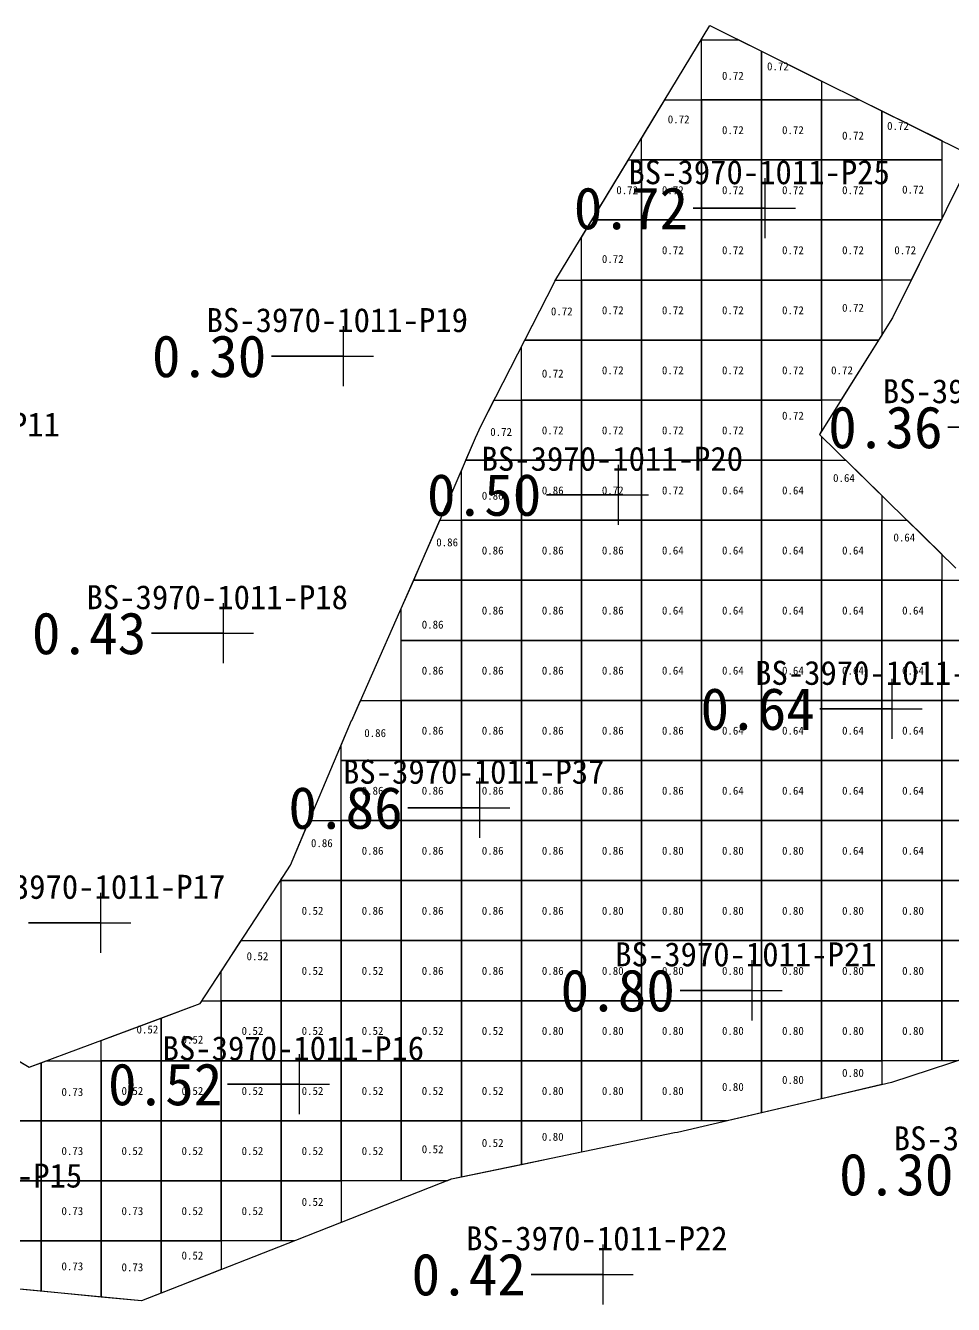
# Model space of a CAD drawing. Header units: metres. Extents: x 469745 to 469922, y 4349766 to 4349817.
# Drawn here: x 469790.46 to 469805.91, y 4349766.94 to 4349788.23 of the extents above; entities that cross this region are included whole.
import ezdxf

# ---------------------------------------------------------------- set-up
doc = ezdxf.new("R2010")
doc.units = ezdxf.units.M
for name, color, linetype in [('0.500-1.000', 4, 'Continuous'), ('点', 7, 'Continuous'), ('爆区方格网', 7, 'Continuous'), ('钻孔', 7, 'Continuous')]:
    doc.layers.add(name, color=color, linetype=linetype)
doc.styles.add('CN_TTF', font='simsunb.ttf')

msp = doc.modelspace()

# ---------------------------------------------------------------- linework, layer by layer
at = {"layer": '0.500-1.000', "color": 4, "lineweight": 30}
for points in [[(469788.447, 4349772.128), (469790.523, 4349770.888), (469791.537, 4349771.266), (469793.369, 4349771.948), (469793.37, 4349771.948), (469793.371, 4349771.95), (469794.751, 4349774.065), (469794.872, 4349774.25), (469794.872, 4349774.25), (469795.893, 4349776.661), (469795.893, 4349776.661), (469795.893, 4349776.661), (469795.894, 4349776.662), (469797.047, 4349779.268), (469797.047, 4349779.268), (469797.481, 4349780.269), (469797.957, 4349781.366), (469798.047, 4349781.574), (469799.27, 4349783.96), (469799.278, 4349783.975), (469801.858, 4349788.233), (469806.238, 4349786.06)], [(469806.239, 4349786.059), (469804.9, 4349783.369), (469804.9, 4349783.368), (469803.683, 4349781.426), (469805.955, 4349779.2)], [(469806.507, 4349771.165), (469804.881, 4349770.635), (469804.881, 4349770.635), (469801.321, 4349769.803), (469801.321, 4349769.803), (469801.27, 4349769.793), (469799.213, 4349769.366), (469797.553, 4349769.021), (469797.552, 4349769.021), (469794.956, 4349768.002), (469793.034, 4349767.247), (469792.394, 4349766.996), (469785.762, 4349767.632)]]:
    msp.add_lwpolyline(points, dxfattribs=at)
at = {"layer": '点', "color": 138, "true_color": 0x004c4c}
for p, q in [((469802.782, 4349784.692), (469802.782, 4349785.692)), ((469802.282, 4349785.192), (469803.282, 4349785.192)), ((469795.757, 4349782.229), (469795.757, 4349783.229)), ((469795.257, 4349782.729), (469796.257, 4349782.729)), ((469800.337, 4349779.92), (469800.337, 4349780.92)), ((469799.837, 4349780.42), (469800.837, 4349780.42)), ((469793.758, 4349777.615), (469793.758, 4349778.615)), ((469793.258, 4349778.115), (469794.258, 4349778.115)), ((469804.892, 4349776.355), (469804.892, 4349777.355)), ((469804.392, 4349776.855), (469805.392, 4349776.855)), ((469798.029, 4349774.708), (469798.029, 4349775.708)), ((469797.529, 4349775.208), (469798.529, 4349775.208)), ((469791.714, 4349772.792), (469791.714, 4349773.792)), ((469791.214, 4349773.292), (469792.214, 4349773.292)), ((469802.562, 4349771.668), (469802.562, 4349772.668)), ((469802.062, 4349772.168), (469803.062, 4349772.168)), ((469795.025, 4349770.104), (469795.025, 4349771.104)), ((469794.525, 4349770.604), (469795.525, 4349770.604)), ((469800.08, 4349766.938), (469800.08, 4349767.938)), ((469799.58, 4349767.438), (469800.58, 4349767.438))]:
    msp.add_line(p, q, dxfattribs=at)
at = {"layer": '爆区方格网', "color": 4}
for points in [[(469802.72, 4349786.996), (469801.72, 4349786.996), (469801.72, 4349787.996), (469802.337, 4349787.996), (469802.72, 4349787.806), (469802.72, 4349786.996)], [(469803.72, 4349786.996), (469802.72, 4349786.996), (469802.72, 4349787.806), (469803.72, 4349787.31), (469803.72, 4349786.996)], [(469801.72, 4349786.996), (469801.72, 4349785.996), (469800.72, 4349785.996), (469800.72, 4349786.354), (469801.109, 4349786.996), (469801.72, 4349786.996)], [(469801.72, 4349785.996), (469801.72, 4349786.996), (469802.72, 4349786.996), (469802.72, 4349785.996), (469801.72, 4349785.996)], [(469802.72, 4349785.996), (469802.72, 4349786.996), (469803.72, 4349786.996), (469803.72, 4349785.996), (469802.72, 4349785.996)], [(469804.72, 4349785.996), (469803.72, 4349785.996), (469803.72, 4349786.996), (469804.352, 4349786.996), (469804.72, 4349786.813), (469804.72, 4349785.996)], [(469805.72, 4349785.996), (469804.72, 4349785.996), (469804.72, 4349786.813), (469805.72, 4349786.317), (469805.72, 4349785.996)], [(469800.72, 4349785.996), (469800.72, 4349784.996), (469799.897, 4349784.996), (469800.503, 4349785.996), (469800.72, 4349785.996)], [(469800.72, 4349784.996), (469800.72, 4349785.996), (469801.72, 4349785.996), (469801.72, 4349784.996), (469800.72, 4349784.996)], [(469801.72, 4349784.996), (469801.72, 4349785.996), (469802.72, 4349785.996), (469802.72, 4349784.996), (469801.72, 4349784.996)], [(469802.72, 4349784.996), (469802.72, 4349785.996), (469803.72, 4349785.996), (469803.72, 4349784.996), (469802.72, 4349784.996)], [(469803.72, 4349784.996), (469803.72, 4349785.996), (469804.72, 4349785.996), (469804.72, 4349784.996), (469803.72, 4349784.996)], [(469804.72, 4349784.996), (469804.72, 4349785.996), (469805.72, 4349785.996), (469805.72, 4349785.016), (469805.71, 4349784.996), (469804.72, 4349784.996)], [(469800.72, 4349784.996), (469800.72, 4349783.996), (469799.72, 4349783.996), (469799.72, 4349784.704), (469799.897, 4349784.996), (469800.72, 4349784.996)], [(469800.72, 4349783.996), (469800.72, 4349784.996), (469801.72, 4349784.996), (469801.72, 4349783.996), (469800.72, 4349783.996)], [(469801.72, 4349783.996), (469801.72, 4349784.996), (469802.72, 4349784.996), (469802.72, 4349783.996), (469801.72, 4349783.996)], [(469802.72, 4349783.996), (469802.72, 4349784.996), (469803.72, 4349784.996), (469803.72, 4349783.996), (469802.72, 4349783.996)], [(469803.72, 4349783.996), (469803.72, 4349784.996), (469804.72, 4349784.996), (469804.72, 4349783.996), (469803.72, 4349783.996)], [(469804.72, 4349783.996), (469804.72, 4349784.996), (469805.71, 4349784.996), (469805.212, 4349783.996), (469804.72, 4349783.996)], [(469799.72, 4349783.996), (469799.72, 4349782.996), (469798.775, 4349782.996), (469799.27, 4349783.96), (469799.278, 4349783.975), (469799.291, 4349783.996), (469799.72, 4349783.996)], [(469799.72, 4349782.996), (469799.72, 4349783.996), (469800.72, 4349783.996), (469800.72, 4349782.996), (469799.72, 4349782.996)], [(469800.72, 4349782.996), (469800.72, 4349783.996), (469801.72, 4349783.996), (469801.72, 4349782.996), (469800.72, 4349782.996)], [(469801.72, 4349782.996), (469801.72, 4349783.996), (469802.72, 4349783.996), (469802.72, 4349782.996), (469801.72, 4349782.996)], [(469802.72, 4349782.996), (469802.72, 4349783.996), (469803.72, 4349783.996), (469803.72, 4349782.996), (469802.72, 4349782.996)], [(469803.72, 4349782.996), (469803.72, 4349783.996), (469804.72, 4349783.996), (469804.72, 4349783.08), (469804.667, 4349782.996), (469803.72, 4349782.996)], [(469799.72, 4349782.996), (469799.72, 4349781.996), (469798.72, 4349781.996), (469798.72, 4349782.887), (469798.775, 4349782.996), (469799.72, 4349782.996)], [(469799.72, 4349781.996), (469799.72, 4349782.996), (469800.72, 4349782.996), (469800.72, 4349781.996), (469799.72, 4349781.996)], [(469800.72, 4349781.996), (469800.72, 4349782.996), (469801.72, 4349782.996), (469801.72, 4349781.996), (469800.72, 4349781.996)], [(469801.72, 4349781.996), (469801.72, 4349782.996), (469802.72, 4349782.996), (469802.72, 4349781.996), (469801.72, 4349781.996)], [(469802.72, 4349781.996), (469802.72, 4349782.996), (469803.72, 4349782.996), (469803.72, 4349781.996), (469802.72, 4349781.996)], [(469803.72, 4349781.996), (469803.72, 4349782.996), (469804.667, 4349782.996), (469804.04, 4349781.996), (469803.72, 4349781.996)], [(469798.72, 4349781.996), (469798.72, 4349780.996), (469797.796, 4349780.996), (469797.957, 4349781.366), (469798.047, 4349781.574), (469798.263, 4349781.996), (469798.72, 4349781.996)], [(469798.72, 4349780.996), (469798.72, 4349781.996), (469799.72, 4349781.996), (469799.72, 4349780.996), (469798.72, 4349780.996)], [(469799.72, 4349780.996), (469799.72, 4349781.996), (469800.72, 4349781.996), (469800.72, 4349780.996), (469799.72, 4349780.996)], [(469800.72, 4349780.996), (469800.72, 4349781.996), (469801.72, 4349781.996), (469801.72, 4349780.996), (469800.72, 4349780.996)], [(469801.72, 4349780.996), (469801.72, 4349781.996), (469802.72, 4349781.996), (469802.72, 4349780.996), (469801.72, 4349780.996)], [(469803.72, 4349780.996), (469802.72, 4349780.996), (469802.72, 4349781.996), (469803.72, 4349781.996), (469803.72, 4349781.485), (469803.683, 4349781.426), (469803.72, 4349781.389), (469803.72, 4349780.996)], [(469798.72, 4349780.996), (469798.72, 4349779.996), (469797.72, 4349779.996), (469797.72, 4349780.819), (469797.796, 4349780.996), (469798.72, 4349780.996)], [(469798.72, 4349779.996), (469798.72, 4349780.996), (469799.72, 4349780.996), (469799.72, 4349779.996), (469798.72, 4349779.996)], [(469799.72, 4349779.996), (469799.72, 4349780.996), (469800.72, 4349780.996), (469800.72, 4349779.996), (469799.72, 4349779.996)], [(469800.72, 4349779.996), (469800.72, 4349780.996), (469801.72, 4349780.996), (469801.72, 4349779.996), (469800.72, 4349779.996)], [(469801.72, 4349779.996), (469801.72, 4349780.996), (469802.72, 4349780.996), (469802.72, 4349779.996), (469801.72, 4349779.996)], [(469802.72, 4349779.996), (469802.72, 4349780.996), (469803.72, 4349780.996), (469803.72, 4349779.996), (469802.72, 4349779.996)], [(469804.72, 4349779.996), (469803.72, 4349779.996), (469803.72, 4349780.996), (469804.121, 4349780.996), (469804.72, 4349780.41), (469804.72, 4349779.996)], [(469797.72, 4349779.996), (469797.72, 4349778.996), (469796.927, 4349778.996), (469797.047, 4349779.268), (469797.047, 4349779.268), (469797.363, 4349779.996), (469797.72, 4349779.996)], [(469797.72, 4349778.996), (469797.72, 4349779.996), (469798.72, 4349779.996), (469798.72, 4349778.996), (469797.72, 4349778.996)], [(469798.72, 4349778.996), (469798.72, 4349779.996), (469799.72, 4349779.996), (469799.72, 4349778.996), (469798.72, 4349778.996)], [(469799.72, 4349778.996), (469799.72, 4349779.996), (469800.72, 4349779.996), (469800.72, 4349778.996), (469799.72, 4349778.996)], [(469800.72, 4349778.996), (469800.72, 4349779.996), (469801.72, 4349779.996), (469801.72, 4349778.996), (469800.72, 4349778.996)], [(469801.72, 4349778.996), (469801.72, 4349779.996), (469802.72, 4349779.996), (469802.72, 4349778.996), (469801.72, 4349778.996)], [(469802.72, 4349778.996), (469802.72, 4349779.996), (469803.72, 4349779.996), (469803.72, 4349778.996), (469802.72, 4349778.996)], [(469803.72, 4349778.996), (469803.72, 4349779.996), (469804.72, 4349779.996), (469804.72, 4349778.996), (469803.72, 4349778.996)], [(469805.72, 4349778.996), (469804.72, 4349778.996), (469804.72, 4349779.996), (469805.142, 4349779.996), (469805.72, 4349779.431), (469805.72, 4349778.996)], [(469797.72, 4349778.996), (469797.72, 4349777.996), (469796.72, 4349777.996), (469796.72, 4349778.528), (469796.927, 4349778.996), (469797.72, 4349778.996)], [(469797.72, 4349777.996), (469797.72, 4349778.996), (469798.72, 4349778.996), (469798.72, 4349777.996), (469797.72, 4349777.996)], [(469798.72, 4349777.996), (469798.72, 4349778.996), (469799.72, 4349778.996), (469799.72, 4349777.996), (469798.72, 4349777.996)], [(469799.72, 4349777.996), (469799.72, 4349778.996), (469800.72, 4349778.996), (469800.72, 4349777.996), (469799.72, 4349777.996)], [(469800.72, 4349777.996), (469800.72, 4349778.996), (469801.72, 4349778.996), (469801.72, 4349777.996), (469800.72, 4349777.996)], [(469801.72, 4349777.996), (469801.72, 4349778.996), (469802.72, 4349778.996), (469802.72, 4349777.996), (469801.72, 4349777.996)], [(469802.72, 4349777.996), (469802.72, 4349778.996), (469803.72, 4349778.996), (469803.72, 4349777.996), (469802.72, 4349777.996)], [(469803.72, 4349777.996), (469803.72, 4349778.996), (469804.72, 4349778.996), (469804.72, 4349777.996), (469803.72, 4349777.996)], [(469804.72, 4349777.996), (469804.72, 4349778.996), (469805.72, 4349778.996), (469805.72, 4349777.996), (469804.72, 4349777.996)], [(469805.72, 4349777.996), (469805.72, 4349778.996), (469806.72, 4349778.996), (469806.72, 4349777.996), (469805.72, 4349777.996)], [(469796.72, 4349776.996), (469796.72, 4349777.996), (469797.72, 4349777.996), (469797.72, 4349776.996), (469796.72, 4349776.996)], [(469797.72, 4349776.996), (469797.72, 4349777.996), (469798.72, 4349777.996), (469798.72, 4349776.996), (469797.72, 4349776.996)], [(469798.72, 4349776.996), (469798.72, 4349777.996), (469799.72, 4349777.996), (469799.72, 4349776.996), (469798.72, 4349776.996)], [(469799.72, 4349776.996), (469799.72, 4349777.996), (469800.72, 4349777.996), (469800.72, 4349776.996), (469799.72, 4349776.996)], [(469800.72, 4349776.996), (469800.72, 4349777.996), (469801.72, 4349777.996), (469801.72, 4349776.996), (469800.72, 4349776.996)], [(469801.72, 4349776.996), (469801.72, 4349777.996), (469802.72, 4349777.996), (469802.72, 4349776.996), (469801.72, 4349776.996)], [(469802.72, 4349776.996), (469802.72, 4349777.996), (469803.72, 4349777.996), (469803.72, 4349776.996), (469802.72, 4349776.996)], [(469803.72, 4349776.996), (469803.72, 4349777.996), (469804.72, 4349777.996), (469804.72, 4349776.996), (469803.72, 4349776.996)], [(469804.72, 4349776.996), (469804.72, 4349777.996), (469805.72, 4349777.996), (469805.72, 4349776.996), (469804.72, 4349776.996)], [(469805.72, 4349776.996), (469805.72, 4349777.996), (469806.72, 4349777.996), (469806.72, 4349776.996), (469805.72, 4349776.996)], [(469796.72, 4349776.996), (469796.72, 4349775.996), (469795.72, 4349775.996), (469795.72, 4349776.251), (469795.893, 4349776.661), (469795.893, 4349776.661), (469795.893, 4349776.661), (469795.894, 4349776.662), (469796.042, 4349776.996), (469796.72, 4349776.996)], [(469796.72, 4349775.996), (469796.72, 4349776.996), (469797.72, 4349776.996), (469797.72, 4349775.996), (469796.72, 4349775.996)], [(469797.72, 4349775.996), (469797.72, 4349776.996), (469798.72, 4349776.996), (469798.72, 4349775.996), (469797.72, 4349775.996)], [(469798.72, 4349775.996), (469798.72, 4349776.996), (469799.72, 4349776.996), (469799.72, 4349775.996), (469798.72, 4349775.996)], [(469799.72, 4349775.996), (469799.72, 4349776.996), (469800.72, 4349776.996), (469800.72, 4349775.996), (469799.72, 4349775.996)], [(469800.72, 4349775.996), (469800.72, 4349776.996), (469801.72, 4349776.996), (469801.72, 4349775.996), (469800.72, 4349775.996)], [(469801.72, 4349775.996), (469801.72, 4349776.996), (469802.72, 4349776.996), (469802.72, 4349775.996), (469801.72, 4349775.996)], [(469802.72, 4349775.996), (469802.72, 4349776.996), (469803.72, 4349776.996), (469803.72, 4349775.996), (469802.72, 4349775.996)], [(469803.72, 4349775.996), (469803.72, 4349776.996), (469804.72, 4349776.996), (469804.72, 4349775.996), (469803.72, 4349775.996)], [(469804.72, 4349775.996), (469804.72, 4349776.996), (469805.72, 4349776.996), (469805.72, 4349775.996), (469804.72, 4349775.996)], [(469805.72, 4349775.996), (469805.72, 4349776.996), (469806.72, 4349776.996), (469806.72, 4349775.996), (469805.72, 4349775.996)], [(469795.72, 4349774.996), (469795.72, 4349775.996), (469796.72, 4349775.996), (469796.72, 4349774.996), (469795.72, 4349774.996)], [(469796.72, 4349774.996), (469796.72, 4349775.996), (469797.72, 4349775.996), (469797.72, 4349774.996), (469796.72, 4349774.996)], [(469797.72, 4349774.996), (469797.72, 4349775.996), (469798.72, 4349775.996), (469798.72, 4349774.996), (469797.72, 4349774.996)], [(469798.72, 4349774.996), (469798.72, 4349775.996), (469799.72, 4349775.996), (469799.72, 4349774.996), (469798.72, 4349774.996)], [(469799.72, 4349774.996), (469799.72, 4349775.996), (469800.72, 4349775.996), (469800.72, 4349774.996), (469799.72, 4349774.996)], [(469800.72, 4349774.996), (469800.72, 4349775.996), (469801.72, 4349775.996), (469801.72, 4349774.996), (469800.72, 4349774.996)], [(469801.72, 4349774.996), (469801.72, 4349775.996), (469802.72, 4349775.996), (469802.72, 4349774.996), (469801.72, 4349774.996)], [(469802.72, 4349774.996), (469802.72, 4349775.996), (469803.72, 4349775.996), (469803.72, 4349774.996), (469802.72, 4349774.996)], [(469803.72, 4349774.996), (469803.72, 4349775.996), (469804.72, 4349775.996), (469804.72, 4349774.996), (469803.72, 4349774.996)], [(469804.72, 4349774.996), (469804.72, 4349775.996), (469805.72, 4349775.996), (469805.72, 4349774.996), (469804.72, 4349774.996)], [(469805.72, 4349774.996), (469805.72, 4349775.996), (469806.72, 4349775.996), (469806.72, 4349774.996), (469805.72, 4349774.996)], [(469795.72, 4349774.996), (469795.72, 4349773.996), (469794.72, 4349773.996), (469794.72, 4349774.017), (469794.751, 4349774.065), (469794.872, 4349774.25), (469794.872, 4349774.25), (469795.188, 4349774.996), (469795.72, 4349774.996)], [(469795.72, 4349773.996), (469795.72, 4349774.996), (469796.72, 4349774.996), (469796.72, 4349773.996), (469795.72, 4349773.996)], [(469796.72, 4349773.996), (469796.72, 4349774.996), (469797.72, 4349774.996), (469797.72, 4349773.996), (469796.72, 4349773.996)], [(469797.72, 4349773.996), (469797.72, 4349774.996), (469798.72, 4349774.996), (469798.72, 4349773.996), (469797.72, 4349773.996)], [(469798.72, 4349773.996), (469798.72, 4349774.996), (469799.72, 4349774.996), (469799.72, 4349773.996), (469798.72, 4349773.996)], [(469799.72, 4349773.996), (469799.72, 4349774.996), (469800.72, 4349774.996), (469800.72, 4349773.996), (469799.72, 4349773.996)], [(469800.72, 4349773.996), (469800.72, 4349774.996), (469801.72, 4349774.996), (469801.72, 4349773.996), (469800.72, 4349773.996)], [(469801.72, 4349773.996), (469801.72, 4349774.996), (469802.72, 4349774.996), (469802.72, 4349773.996), (469801.72, 4349773.996)], [(469802.72, 4349773.996), (469802.72, 4349774.996), (469803.72, 4349774.996), (469803.72, 4349773.996), (469802.72, 4349773.996)], [(469803.72, 4349773.996), (469803.72, 4349774.996), (469804.72, 4349774.996), (469804.72, 4349773.996), (469803.72, 4349773.996)], [(469804.72, 4349773.996), (469804.72, 4349774.996), (469805.72, 4349774.996), (469805.72, 4349773.996), (469804.72, 4349773.996)], [(469805.72, 4349773.996), (469805.72, 4349774.996), (469806.72, 4349774.996), (469806.72, 4349773.996), (469805.72, 4349773.996)], [(469794.72, 4349772.996), (469794.72, 4349773.996), (469795.72, 4349773.996), (469795.72, 4349772.996), (469794.72, 4349772.996)], [(469795.72, 4349772.996), (469795.72, 4349773.996), (469796.72, 4349773.996), (469796.72, 4349772.996), (469795.72, 4349772.996)], [(469796.72, 4349772.996), (469796.72, 4349773.996), (469797.72, 4349773.996), (469797.72, 4349772.996), (469796.72, 4349772.996)], [(469797.72, 4349772.996), (469797.72, 4349773.996), (469798.72, 4349773.996), (469798.72, 4349772.996), (469797.72, 4349772.996)], [(469798.72, 4349772.996), (469798.72, 4349773.996), (469799.72, 4349773.996), (469799.72, 4349772.996), (469798.72, 4349772.996)], [(469799.72, 4349772.996), (469799.72, 4349773.996), (469800.72, 4349773.996), (469800.72, 4349772.996), (469799.72, 4349772.996)], [(469800.72, 4349772.996), (469800.72, 4349773.996), (469801.72, 4349773.996), (469801.72, 4349772.996), (469800.72, 4349772.996)], [(469801.72, 4349772.996), (469801.72, 4349773.996), (469802.72, 4349773.996), (469802.72, 4349772.996), (469801.72, 4349772.996)], [(469802.72, 4349772.996), (469802.72, 4349773.996), (469803.72, 4349773.996), (469803.72, 4349772.996), (469802.72, 4349772.996)], [(469803.72, 4349772.996), (469803.72, 4349773.996), (469804.72, 4349773.996), (469804.72, 4349772.996), (469803.72, 4349772.996)], [(469804.72, 4349772.996), (469804.72, 4349773.996), (469805.72, 4349773.996), (469805.72, 4349772.996), (469804.72, 4349772.996)], [(469805.72, 4349772.996), (469805.72, 4349773.996), (469806.72, 4349773.996), (469806.72, 4349772.996), (469805.72, 4349772.996)], [(469794.72, 4349772.996), (469794.72, 4349771.996), (469793.72, 4349771.996), (469793.72, 4349772.484), (469794.054, 4349772.996), (469794.72, 4349772.996)], [(469794.72, 4349771.996), (469794.72, 4349772.996), (469795.72, 4349772.996), (469795.72, 4349771.996), (469794.72, 4349771.996)], [(469795.72, 4349771.996), (469795.72, 4349772.996), (469796.72, 4349772.996), (469796.72, 4349771.996), (469795.72, 4349771.996)], [(469796.72, 4349771.996), (469796.72, 4349772.996), (469797.72, 4349772.996), (469797.72, 4349771.996), (469796.72, 4349771.996)], [(469797.72, 4349771.996), (469797.72, 4349772.996), (469798.72, 4349772.996), (469798.72, 4349771.996), (469797.72, 4349771.996)], [(469798.72, 4349771.996), (469798.72, 4349772.996), (469799.72, 4349772.996), (469799.72, 4349771.996), (469798.72, 4349771.996)], [(469799.72, 4349771.996), (469799.72, 4349772.996), (469800.72, 4349772.996), (469800.72, 4349771.996), (469799.72, 4349771.996)], [(469800.72, 4349771.996), (469800.72, 4349772.996), (469801.72, 4349772.996), (469801.72, 4349771.996), (469800.72, 4349771.996)], [(469801.72, 4349771.996), (469801.72, 4349772.996), (469802.72, 4349772.996), (469802.72, 4349771.996), (469801.72, 4349771.996)], [(469802.72, 4349771.996), (469802.72, 4349772.996), (469803.72, 4349772.996), (469803.72, 4349771.996), (469802.72, 4349771.996)], [(469803.72, 4349771.996), (469803.72, 4349772.996), (469804.72, 4349772.996), (469804.72, 4349771.996), (469803.72, 4349771.996)], [(469804.72, 4349771.996), (469804.72, 4349772.996), (469805.72, 4349772.996), (469805.72, 4349771.996), (469804.72, 4349771.996)], [(469805.72, 4349771.996), (469805.72, 4349772.996), (469806.72, 4349772.996), (469806.72, 4349771.996), (469805.72, 4349771.996)], [(469793.72, 4349771.996), (469793.72, 4349770.996), (469792.72, 4349770.996), (469792.72, 4349771.706), (469793.369, 4349771.948), (469793.37, 4349771.948), (469793.371, 4349771.95), (469793.401, 4349771.996), (469793.72, 4349771.996)], [(469793.72, 4349770.996), (469793.72, 4349771.996), (469794.72, 4349771.996), (469794.72, 4349770.996), (469793.72, 4349770.996)], [(469794.72, 4349770.996), (469794.72, 4349771.996), (469795.72, 4349771.996), (469795.72, 4349770.996), (469794.72, 4349770.996)], [(469795.72, 4349770.996), (469795.72, 4349771.996), (469796.72, 4349771.996), (469796.72, 4349770.996), (469795.72, 4349770.996)], [(469796.72, 4349770.996), (469796.72, 4349771.996), (469797.72, 4349771.996), (469797.72, 4349770.996), (469796.72, 4349770.996)], [(469797.72, 4349770.996), (469797.72, 4349771.996), (469798.72, 4349771.996), (469798.72, 4349770.996), (469797.72, 4349770.996)], [(469798.72, 4349770.996), (469798.72, 4349771.996), (469799.72, 4349771.996), (469799.72, 4349770.996), (469798.72, 4349770.996)], [(469799.72, 4349770.996), (469799.72, 4349771.996), (469800.72, 4349771.996), (469800.72, 4349770.996), (469799.72, 4349770.996)], [(469800.72, 4349770.996), (469800.72, 4349771.996), (469801.72, 4349771.996), (469801.72, 4349770.996), (469800.72, 4349770.996)], [(469801.72, 4349770.996), (469801.72, 4349771.996), (469802.72, 4349771.996), (469802.72, 4349770.996), (469801.72, 4349770.996)], [(469802.72, 4349770.996), (469802.72, 4349771.996), (469803.72, 4349771.996), (469803.72, 4349770.996), (469802.72, 4349770.996)], [(469803.72, 4349770.996), (469803.72, 4349771.996), (469804.72, 4349771.996), (469804.72, 4349770.996), (469803.72, 4349770.996)], [(469804.72, 4349770.996), (469804.72, 4349771.996), (469805.72, 4349771.996), (469805.72, 4349770.996), (469804.72, 4349770.996)], [(469805.72, 4349770.996), (469805.72, 4349771.996), (469806.72, 4349771.996), (469806.72, 4349771.234), (469806.507, 4349771.165), (469805.988, 4349770.996), (469805.72, 4349770.996)], [(469792.72, 4349770.996), (469791.72, 4349770.996), (469791.72, 4349771.334), (469792.72, 4349771.706), (469792.72, 4349770.996)], [(469790.72, 4349769.996), (469789.72, 4349769.996), (469789.72, 4349770.996), (469790.342, 4349770.996), (469790.523, 4349770.888), (469790.72, 4349770.961), (469790.72, 4349769.996)], [(469791.72, 4349770.996), (469791.72, 4349769.996), (469790.72, 4349769.996), (469790.72, 4349770.961), (469790.813, 4349770.996), (469791.72, 4349770.996)], [(469791.72, 4349769.996), (469791.72, 4349770.996), (469792.72, 4349770.996), (469792.72, 4349769.996), (469791.72, 4349769.996)], [(469792.72, 4349769.996), (469792.72, 4349770.996), (469793.72, 4349770.996), (469793.72, 4349769.996), (469792.72, 4349769.996)], [(469793.72, 4349769.996), (469793.72, 4349770.996), (469794.72, 4349770.996), (469794.72, 4349769.996), (469793.72, 4349769.996)], [(469794.72, 4349769.996), (469794.72, 4349770.996), (469795.72, 4349770.996), (469795.72, 4349769.996), (469794.72, 4349769.996)], [(469795.72, 4349769.996), (469795.72, 4349770.996), (469796.72, 4349770.996), (469796.72, 4349769.996), (469795.72, 4349769.996)], [(469796.72, 4349769.996), (469796.72, 4349770.996), (469797.72, 4349770.996), (469797.72, 4349769.996), (469796.72, 4349769.996)], [(469797.72, 4349769.996), (469797.72, 4349770.996), (469798.72, 4349770.996), (469798.72, 4349769.996), (469797.72, 4349769.996)], [(469798.72, 4349769.996), (469798.72, 4349770.996), (469799.72, 4349770.996), (469799.72, 4349769.996), (469798.72, 4349769.996)], [(469799.72, 4349769.996), (469799.72, 4349770.996), (469800.72, 4349770.996), (469800.72, 4349769.996), (469799.72, 4349769.996)], [(469800.72, 4349769.996), (469800.72, 4349770.996), (469801.72, 4349770.996), (469801.72, 4349769.996), (469800.72, 4349769.996)], [(469801.72, 4349769.996), (469801.72, 4349770.996), (469802.72, 4349770.996), (469802.72, 4349770.13), (469802.146, 4349769.996), (469801.72, 4349769.996)], [(469802.72, 4349770.996), (469803.72, 4349770.996), (469803.72, 4349770.364), (469802.72, 4349770.13), (469802.72, 4349770.996)], [(469803.72, 4349770.996), (469804.72, 4349770.996), (469804.72, 4349770.598), (469803.72, 4349770.364), (469803.72, 4349770.996)], [(469789.72, 4349768.996), (469789.72, 4349769.996), (469790.72, 4349769.996), (469790.72, 4349768.996), (469789.72, 4349768.996)], [(469790.72, 4349768.996), (469790.72, 4349769.996), (469791.72, 4349769.996), (469791.72, 4349768.996), (469790.72, 4349768.996)], [(469791.72, 4349768.996), (469791.72, 4349769.996), (469792.72, 4349769.996), (469792.72, 4349768.996), (469791.72, 4349768.996)], [(469792.72, 4349768.996), (469792.72, 4349769.996), (469793.72, 4349769.996), (469793.72, 4349768.996), (469792.72, 4349768.996)], [(469793.72, 4349768.996), (469793.72, 4349769.996), (469794.72, 4349769.996), (469794.72, 4349768.996), (469793.72, 4349768.996)], [(469794.72, 4349768.996), (469794.72, 4349769.996), (469795.72, 4349769.996), (469795.72, 4349768.996), (469794.72, 4349768.996)], [(469795.72, 4349768.996), (469795.72, 4349769.996), (469796.72, 4349769.996), (469796.72, 4349768.996), (469795.72, 4349768.996)], [(469796.72, 4349768.996), (469796.72, 4349769.996), (469797.72, 4349769.996), (469797.72, 4349769.056), (469797.553, 4349769.021), (469797.552, 4349769.021), (469797.489, 4349768.996), (469796.72, 4349768.996)], [(469797.72, 4349769.996), (469798.72, 4349769.996), (469798.72, 4349769.263), (469797.72, 4349769.056), (469797.72, 4349769.996)], [(469798.72, 4349769.996), (469799.72, 4349769.996), (469799.72, 4349769.471), (469799.213, 4349769.366), (469798.72, 4349769.263), (469798.72, 4349769.996)], [(469789.72, 4349767.996), (469789.72, 4349768.996), (469790.72, 4349768.996), (469790.72, 4349767.996), (469789.72, 4349767.996)], [(469790.72, 4349767.996), (469790.72, 4349768.996), (469791.72, 4349768.996), (469791.72, 4349767.996), (469790.72, 4349767.996)], [(469791.72, 4349767.996), (469791.72, 4349768.996), (469792.72, 4349768.996), (469792.72, 4349767.996), (469791.72, 4349767.996)], [(469792.72, 4349767.996), (469792.72, 4349768.996), (469793.72, 4349768.996), (469793.72, 4349767.996), (469792.72, 4349767.996)], [(469793.72, 4349767.996), (469793.72, 4349768.996), (469794.72, 4349768.996), (469794.72, 4349767.996), (469793.72, 4349767.996)], [(469794.72, 4349767.996), (469794.72, 4349768.996), (469795.72, 4349768.996), (469795.72, 4349768.302), (469794.956, 4349768.002), (469794.941, 4349767.996), (469794.72, 4349767.996)], [(469789.72, 4349767.996), (469790.72, 4349767.996), (469790.72, 4349767.156), (469789.72, 4349767.252), (469789.72, 4349767.996)], [(469790.72, 4349767.996), (469791.72, 4349767.996), (469791.72, 4349767.061), (469790.72, 4349767.156), (469790.72, 4349767.996)], [(469791.72, 4349767.996), (469792.72, 4349767.996), (469792.72, 4349767.124), (469792.394, 4349766.996), (469791.72, 4349767.061), (469791.72, 4349767.996)], [(469792.72, 4349767.996), (469793.72, 4349767.996), (469793.72, 4349767.517), (469793.034, 4349767.247), (469792.72, 4349767.124), (469792.72, 4349767.996)]]:
    msp.add_lwpolyline(points, close=True, dxfattribs=at)
at = {"layer": '钻孔', "color": 4, "lineweight": 35}
for p, q in [((469802.782, 4349785.192), (469801.582, 4349785.192)), ((469804.892, 4349776.855), (469803.692, 4349776.855)), ((469798.029, 4349775.208), (469796.829, 4349775.208)), ((469802.562, 4349772.168), (469801.362, 4349772.168)), ((469795.025, 4349770.604), (469793.825, 4349770.604))]:
    msp.add_line(p, q, dxfattribs=at)
at = {"layer": '钻孔', "color": 8, "lineweight": 35}
for p, q in [((469795.757, 4349782.729), (469794.557, 4349782.729)), ((469807.019, 4349781.545), (469805.819, 4349781.545)), ((469800.337, 4349780.42), (469799.137, 4349780.42)), ((469793.758, 4349778.115), (469792.558, 4349778.115)), ((469791.714, 4349773.292), (469790.514, 4349773.292)), ((469800.08, 4349767.438), (469798.88, 4349767.438))]:
    msp.add_line(p, q, dxfattribs=at)

# ---------------------------------------------------------------- texts
at = {"color": 4, "style": 'CN_TTF'}
for s, p in [('0.72', (469802.81, 4349787.488)), ('0.72', (469802.06, 4349787.331)), ('0.72', (469801.157, 4349786.605)), ('0.72', (469802.06, 4349786.426)), ('0.72', (469803.06, 4349786.426)), ('0.72', (469804.81, 4349786.495)), ('0.72', (469804.06, 4349786.335)), ('0.72', (469800.3, 4349785.426)), ('0.72', (469801.06, 4349785.426)), ('0.72', (469802.06, 4349785.426)), ('0.72', (469803.06, 4349785.426)), ('0.72', (469804.06, 4349785.426)), ('0.72', (469805.06, 4349785.436)), ('0.72', (469800.06, 4349784.28)), ('0.72', (469801.06, 4349784.426)), ('0.72', (469802.06, 4349784.426)), ('0.72', (469803.06, 4349784.426)), ('0.72', (469804.06, 4349784.426)), ('0.72', (469804.93, 4349784.426)), ('0.72', (469799.211, 4349783.408)), ('0.72', (469800.06, 4349783.426)), ('0.72', (469801.06, 4349783.426)), ('0.72', (469802.06, 4349783.426)), ('0.72', (469803.06, 4349783.426)), ('0.72', (469804.06, 4349783.468)), ('0.72', (469799.06, 4349782.372)), ('0.72', (469800.06, 4349782.426)), ('0.72', (469801.06, 4349782.426)), ('0.72', (469802.06, 4349782.426)), ('0.72', (469803.06, 4349782.426)), ('0.72', (469803.877, 4349782.426)), ('0.72', (469803.06, 4349781.671)), ('0.72', (469798.201, 4349781.4)), ('0.72', (469799.06, 4349781.426)), ('0.72', (469800.06, 4349781.426)), ('0.72', (469801.06, 4349781.426)), ('0.72', (469802.06, 4349781.426)), ('0.64', (469803.91, 4349780.633)), ('0.86', (469799.06, 4349780.426)), ('0.72', (469800.06, 4349780.426)), ('0.72', (469801.06, 4349780.426)), ('0.64', (469802.06, 4349780.426)), ('0.64', (469803.06, 4349780.426)), ('0.86', (469798.06, 4349780.338)), ('0.86', (469797.302, 4349779.562)), ('0.64', (469804.915, 4349779.643)), ('0.86', (469798.06, 4349779.426)), ('0.86', (469799.06, 4349779.426)), ('0.86', (469800.06, 4349779.426)), ('0.64', (469801.06, 4349779.426)), ('0.64', (469802.06, 4349779.426)), ('0.64', (469803.06, 4349779.426)), ('0.64', (469804.06, 4349779.426)), ('0.86', (469798.06, 4349778.426)), ('0.86', (469799.06, 4349778.426)), ('0.86', (469800.06, 4349778.426)), ('0.64', (469801.06, 4349778.426)), ('0.64', (469802.06, 4349778.426)), ('0.64', (469803.06, 4349778.426)), ('0.64', (469804.06, 4349778.426)), ('0.64', (469805.06, 4349778.426)), ('0.86', (469797.06, 4349778.192)), ('0.86', (469797.06, 4349777.426)), ('0.86', (469798.06, 4349777.426)), ('0.86', (469799.06, 4349777.426)), ('0.86', (469800.06, 4349777.426)), ('0.64', (469801.06, 4349777.426)), ('0.64', (469802.06, 4349777.426)), ('0.64', (469803.06, 4349777.426)), ('0.64', (469804.06, 4349777.426)), ('0.64', (469805.06, 4349777.426)), ('0.86', (469796.103, 4349776.386)), ('0.86', (469797.06, 4349776.426)), ('0.86', (469798.06, 4349776.426)), ('0.86', (469799.06, 4349776.426)), ('0.86', (469800.06, 4349776.426)), ('0.86', (469801.06, 4349776.426)), ('0.64', (469802.06, 4349776.426)), ('0.64', (469803.06, 4349776.426)), ('0.64', (469804.06, 4349776.426)), ('0.64', (469805.06, 4349776.426)), ('0.86', (469796.06, 4349775.426)), ('0.86', (469797.06, 4349775.426)), ('0.86', (469798.06, 4349775.426)), ('0.86', (469799.06, 4349775.426)), ('0.86', (469800.06, 4349775.426)), ('0.86', (469801.06, 4349775.426)), ('0.64', (469802.06, 4349775.426)), ('0.64', (469803.06, 4349775.426)), ('0.64', (469804.06, 4349775.426)), ('0.64', (469805.06, 4349775.426)), ('0.86', (469795.215, 4349774.553)), ('0.86', (469796.06, 4349774.426)), ('0.86', (469797.06, 4349774.426)), ('0.86', (469798.06, 4349774.426)), ('0.86', (469799.06, 4349774.426)), ('0.86', (469800.06, 4349774.426)), ('0.80', (469801.06, 4349774.426)), ('0.80', (469802.06, 4349774.426)), ('0.80', (469803.06, 4349774.426)), ('0.64', (469804.06, 4349774.426)), ('0.64', (469805.06, 4349774.426)), ('0.52', (469795.06, 4349773.426)), ('0.86', (469796.06, 4349773.426)), ('0.86', (469797.06, 4349773.426)), ('0.86', (469798.06, 4349773.426)), ('0.86', (469799.06, 4349773.426)), ('0.80', (469800.06, 4349773.426)), ('0.80', (469801.06, 4349773.426)), ('0.80', (469802.06, 4349773.426)), ('0.80', (469803.06, 4349773.426)), ('0.80', (469804.06, 4349773.426)), ('0.80', (469805.06, 4349773.426)), ('0.52', (469794.143, 4349772.67)), ('0.52', (469795.06, 4349772.426)), ('0.52', (469796.06, 4349772.426)), ('0.86', (469797.06, 4349772.426)), ('0.86', (469798.06, 4349772.426)), ('0.86', (469799.06, 4349772.426)), ('0.80', (469800.06, 4349772.426)), ('0.80', (469801.06, 4349772.426)), ('0.80', (469802.06, 4349772.426)), ('0.80', (469803.06, 4349772.426)), ('0.80', (469804.06, 4349772.426)), ('0.80', (469805.06, 4349772.426)), ('0.52', (469792.31, 4349771.45)), ('0.52', (469793.06, 4349771.281)), ('0.52', (469794.06, 4349771.426)), ('0.52', (469795.06, 4349771.426)), ('0.52', (469796.06, 4349771.426)), ('0.52', (469797.06, 4349771.426)), ('0.52', (469798.06, 4349771.426)), ('0.80', (469799.06, 4349771.426)), ('0.80', (469800.06, 4349771.426)), ('0.80', (469801.06, 4349771.426)), ('0.80', (469802.06, 4349771.426)), ('0.80', (469803.06, 4349771.426)), ('0.80', (469804.06, 4349771.426)), ('0.80', (469805.06, 4349771.426)), ('0.80', (469803.06, 4349770.61)), ('0.80', (469804.06, 4349770.727)), ('0.73', (469791.06, 4349770.409)), ('0.52', (469792.06, 4349770.426)), ('0.52', (469793.06, 4349770.426)), ('0.52', (469794.06, 4349770.426)), ('0.52', (469795.06, 4349770.426)), ('0.52', (469796.06, 4349770.426)), ('0.52', (469797.06, 4349770.426)), ('0.52', (469798.06, 4349770.426)), ('0.80', (469799.06, 4349770.426)), ('0.80', (469800.06, 4349770.426)), ('0.80', (469801.06, 4349770.426)), ('0.80', (469802.06, 4349770.493)), ('0.52', (469798.06, 4349769.56)), ('0.80', (469799.06, 4349769.663)), ('0.73', (469791.06, 4349769.426)), ('0.52', (469792.06, 4349769.426)), ('0.52', (469793.06, 4349769.426)), ('0.52', (469794.06, 4349769.426)), ('0.52', (469795.06, 4349769.426)), ('0.52', (469796.06, 4349769.426)), ('0.52', (469797.06, 4349769.456)), ('0.52', (469795.06, 4349768.579)), ('0.73', (469791.06, 4349768.426)), ('0.73', (469792.06, 4349768.426)), ('0.52', (469793.06, 4349768.426)), ('0.52', (469794.06, 4349768.426)), ('0.52', (469793.06, 4349767.686)), ('0.73', (469791.06, 4349767.506)), ('0.73', (469792.06, 4349767.49))]:
    msp.add_text(s, height=0.1333, dxfattribs=at).set_placement(p)
at = {"layer": '钻孔', "color": 138, "true_color": 0x004c4c, "style": 'CN_TTF'}
for s, p in [('BS-3970-1011-P25', (469800.502, 4349785.592)), ('BS-3970-1011-P19', (469793.477, 4349783.129)), ('BS-3970-1011-P26', (469804.739, 4349781.945)), ('BS-3970-1011-P11', (469786.679, 4349781.392)), ('BS-3970-1011-P20', (469798.057, 4349780.82)), ('BS-3970-1011-P18', (469791.478, 4349778.515)), ('BS-3970-1011-P24', (469802.612, 4349777.255)), ('BS-3970-1011-P37', (469795.749, 4349775.608)), ('BS-3970-1011-P17', (469789.434, 4349773.692)), ('BS-3970-1011-P21', (469800.282, 4349772.568)), ('BS-3970-1011-P16', (469792.745, 4349771.004)), ('BS-3970-1011-P23', (469804.92, 4349769.503)), ('BS-3970-1011-P15', (469787.052, 4349768.884)), ('BS-3970-1011-P22', (469797.8, 4349767.838))]:
    msp.add_text(s, height=0.4, dxfattribs=at).set_placement(p)
at = {"layer": '钻孔', "color": 4, "style": 'CN_TTF'}
for s, p in [('0.72', (469799.592, 4349784.842)), ('0.64', (469801.702, 4349776.505)), ('0.86', (469794.839, 4349774.858)), ('0.80', (469799.372, 4349771.818)), ('0.52', (469791.835, 4349770.254))]:
    msp.add_text(s, height=0.7, dxfattribs=at).set_placement(p)
at = {"layer": '钻孔', "color": 8, "style": 'CN_TTF'}
for s, p in [('0.30', (469792.567, 4349782.379)), ('0.36', (469803.829, 4349781.195)), ('0.50', (469797.147, 4349780.07)), ('0.43', (469790.568, 4349777.765)), ('0.30', (469804.01, 4349768.753)), ('0.42', (469796.89, 4349767.088))]:
    msp.add_text(s, height=0.7, dxfattribs=at).set_placement(p)

doc.saveas('drawing.dxf')
